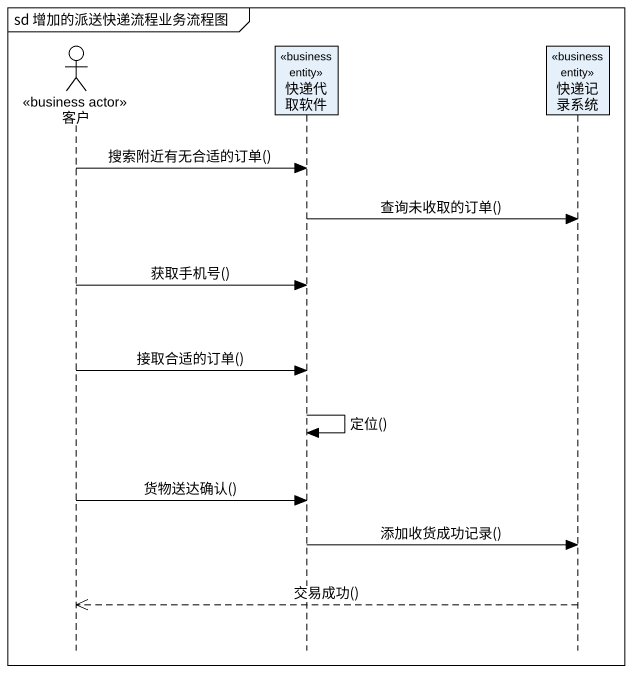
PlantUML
@startuml
mainframe sd 增加的派送快递流程业务流程图
hide footbox
actor 客户 <<business actor>>
participant 快递代取软件 <<business entity>>
participant 快递记录系统 <<business entity>>

客户 -> 快递代取软件 : 搜索附近有无合适的订单()
快递代取软件 -> 快递记录系统 : 查询未收取的订单()
客户 -> 快递代取软件 : 获取手机号()
客户 -> 快递代取软件 : 接取合适的订单()
快递代取软件 -> 快递代取软件 : 定位()
客户 -> 快递代取软件 : 货物送达确认()
快递代取软件 -> 快递记录系统 : 添加收货成功记录()
快递记录系统 -->> 客户 : 交易成功()
@enduml
